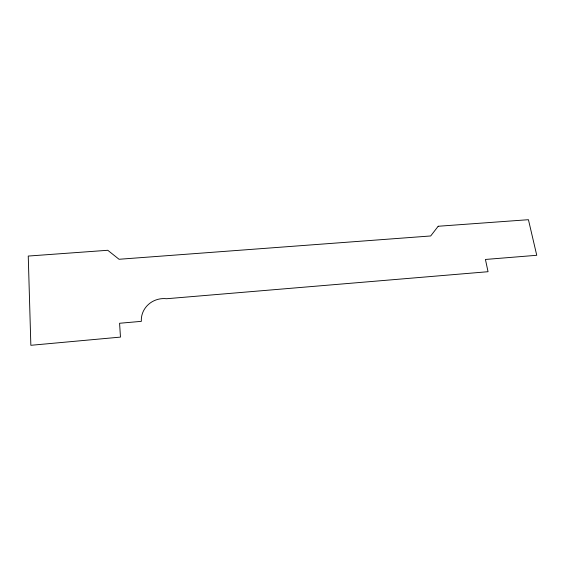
<?xml version="1.0" encoding="UTF-8"?>
<svg xmlns="http://www.w3.org/2000/svg" width="565" height="565" viewBox="0 0 565 565"><rect width="100%" height="100%" fill="white"/><g stroke="black" fill="none" stroke-linecap="round" stroke-linejoin="round"><path stroke-width="0.85" d="M438.186 226.261L430.692 235.965L119.046 259.271L107.767 250.281L28.25 256.058L30.849 345.3L120.472 337.1L119.582 323.265L141.349 321.344A22.268 21.159 -8.8 0 1 166.59 298.73L488.04 271.709L485.427 259.455L536.75 255.288L528.43 219.7L438.186 226.261"/></g></svg>
